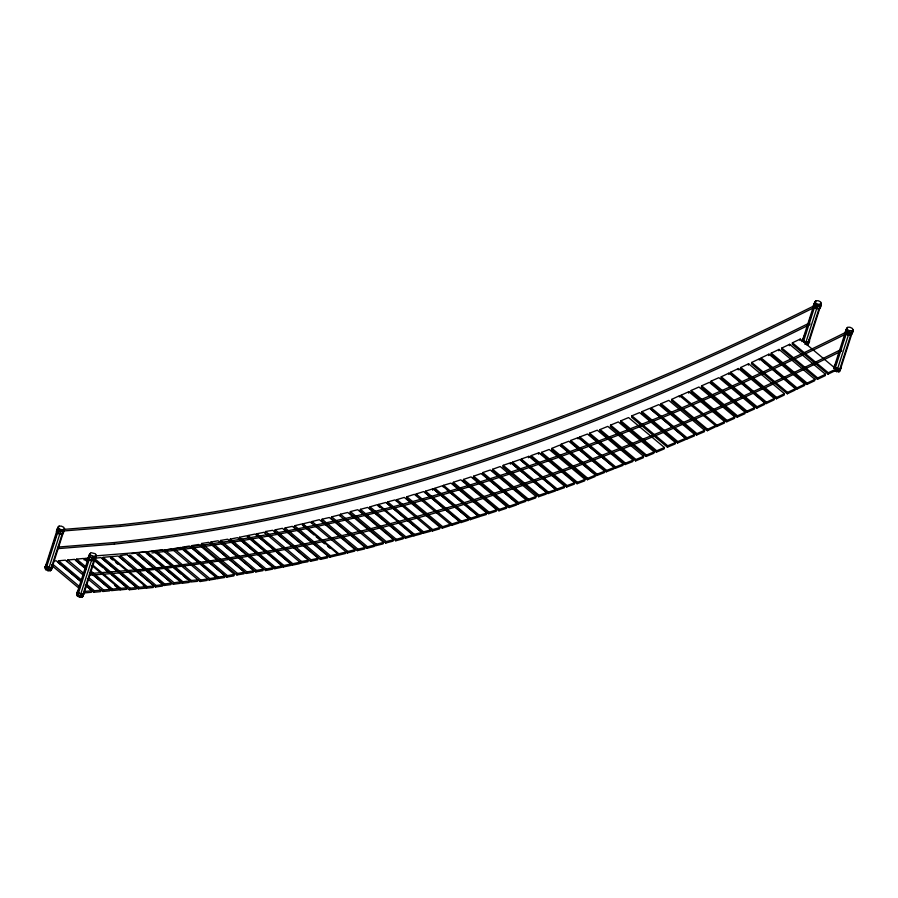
<?xml version="1.0" encoding="UTF-8"?>
<svg xmlns="http://www.w3.org/2000/svg" width="898" height="898" viewBox="0 0 898 898"><rect width="100%" height="100%" fill="white"/><g stroke="black" fill="none" stroke-linecap="round" stroke-linejoin="round"><path stroke-width="1.35" d="M804.26 342.318L803.833 341.296M809.019 323.527L809.772 323.336L809.85 324.515C591.703 433.33 358.111 518.146 114.506 544.087L114.36 544.098M840.73 350.029L841.482 349.838L841.561 351.017C606.734 467.97 353.397 558.096 89.845 575.124M680.785 396.613L681.054 395.221L688.822 391.685L724.675 421.645L724.417 423.037L716.638 426.572L679.562 395.659L671.76 399.363L671.524 400.744L707.377 430.703L715.178 426.999L715.414 425.618L707.613 429.334L707.377 430.703M679.337 397.028L679.562 395.659M721.229 376.79L720.993 378.17L756.846 408.13L764.647 404.414L764.883 403.045L729.03 373.085L721.229 376.79L757.081 406.749L756.846 408.13M728.806 374.455L729.03 373.085M730.646 372.232L730.422 373.613L766.263 403.572L774.076 399.857L774.3 398.488L738.459 368.528L730.646 372.232L766.499 402.192L766.263 403.572M738.223 369.897L738.459 368.528M740.783 367.473L740.547 368.842L776.4 398.802L784.201 395.098L784.437 393.717L748.584 363.757L740.783 367.473L776.624 397.432L776.4 398.802M748.348 365.138L748.584 363.757M751.705 362.444L751.469 363.825L787.322 393.784L795.123 390.069L795.359 388.699L759.506 358.729L751.705 362.444L787.557 392.404L787.322 393.784M759.281 360.109L759.506 358.729M761.122 357.887L760.898 359.267L796.739 389.227L804.552 385.511L804.776 384.142L768.935 354.171L761.122 357.887L796.975 387.846L796.739 389.227M768.699 355.552L768.935 354.171M771.259 353.116L771.023 354.497L806.875 384.456L814.677 380.752L814.913 379.371L779.06 349.412L771.259 353.116L807.1 383.087L806.875 384.456M778.824 350.781L779.06 349.412M781.832 348.02L781.597 349.401L817.449 379.36L825.262 375.645L825.486 374.275L789.634 344.316L781.832 348.02L817.685 377.979L817.449 379.36M789.409 345.685L789.634 344.316M792.418 342.8L792.182 344.181L828.035 374.14L835.836 370.425L836.072 369.056L800.219 339.085L792.418 342.8L828.27 372.76L828.035 374.14M799.995 340.465L800.219 339.085M688.564 393.077L688.822 391.685M716.638 426.572L716.907 425.181L724.675 421.645M701.607 385.826L701.338 387.218L737.191 417.188L744.947 413.709L745.217 412.317L709.375 382.357L701.607 385.826L737.46 415.785L737.191 417.188M691.179 390.462L690.899 391.854L726.751 421.813L734.519 418.356L734.789 416.964L698.936 387.004L691.179 390.462L727.032 420.421L726.751 421.813M711.115 381.122L710.834 382.526L746.687 412.485L754.443 409.039L754.713 407.647L718.871 377.676L711.115 381.122L746.956 411.093L746.687 412.485M641.958 411.643L641.643 413.058L677.496 443.017L685.219 439.739L685.522 438.336L649.669 408.366L641.958 411.643L677.799 441.603L677.496 443.017M661.074 403.651L660.771 405.065L696.624 435.025L704.346 431.747L704.649 430.344L668.797 400.373L661.074 403.651L696.927 433.611L696.624 435.025M620.855 420.803L620.552 422.217L656.393 452.177L664.105 448.944L664.419 447.541L628.566 417.57L620.855 420.803L656.707 450.774L656.393 452.177M651.151 407.804L650.837 409.207L686.689 439.167L694.401 435.934L694.715 434.531L658.863 404.571L651.151 407.804L686.992 437.764L686.689 439.167M631.889 415.819L631.575 417.233L667.427 447.193L675.139 443.971L675.453 442.557L639.601 412.597L631.889 415.819L667.742 445.778L675.453 442.557M667.427 447.193L667.742 445.778M551.911 448.349L551.596 449.763L587.449 479.723L595.15 476.535L595.464 475.121L559.622 445.161L551.911 448.349L587.763 478.308L595.464 475.121M587.449 479.723L587.763 478.308M610.595 425.102L610.281 426.516L646.133 456.476L653.834 453.288L654.148 451.874L618.307 421.914L610.595 425.102L646.448 455.062L654.148 451.874M646.133 456.476L646.448 455.062M600.1 429.525L599.774 430.939L635.627 460.899L643.316 457.756L643.641 456.33L607.8 426.37L600.1 429.525L635.952 459.484L643.641 456.33M635.627 460.899L635.952 459.484M589.627 433.173L589.268 434.598L625.12 464.558L632.776 461.572L633.124 460.146L597.282 430.187L589.627 433.173L625.468 463.132L633.124 460.146M625.12 464.558L625.468 463.132M561.194 444.184L560.835 445.61L596.687 475.57L604.332 472.629L604.691 471.203L568.838 441.232L561.194 444.184L597.047 474.144L604.691 471.203M596.687 475.57L597.047 474.144M570.735 440.447L570.376 441.872L606.217 471.843L613.862 468.902L614.221 467.476L578.368 437.517L570.735 440.447L606.577 470.406L614.221 467.476M578.009 438.942L578.368 437.517M579.816 436.933L579.457 438.37L615.31 468.329L622.943 465.411L623.302 463.985L587.46 434.015L579.816 436.933L615.669 466.904L623.302 463.985M606.217 471.843L606.577 470.406M615.31 468.329L615.669 466.904M541.561 452.356L541.191 453.782L577.044 483.741L584.677 480.857L585.036 479.42L549.194 449.46L541.561 452.356L577.414 482.316L585.036 479.42M577.044 483.741L577.414 482.316M531.212 455.589L530.83 457.026L566.683 486.997L574.293 484.179L574.675 482.742L538.822 452.783L531.212 455.589L567.065 485.56L574.675 482.742M538.441 454.22L538.822 452.783M566.683 486.997L567.065 485.56M492.643 469.25L492.25 470.698L528.103 500.657L535.691 497.93L536.084 496.482L500.231 466.522L492.643 469.25L528.484 499.209L536.084 496.482M528.103 500.657L528.484 499.209M543.032 478.971L556.749 490.42L564.326 487.737L564.719 486.289L528.866 456.33L521.289 459.013L520.896 460.461L540.933 477.208M528.473 457.778L528.866 456.33M556.749 490.42L557.142 488.972L564.719 486.289M473.639 476.176L473.235 477.624L509.087 507.583L516.653 504.945L517.057 503.497L481.205 473.527L473.639 476.176L509.492 506.135L517.057 503.497M512.556 462.156L512.141 463.604L547.993 493.574L555.559 490.925L555.963 489.477L520.11 459.518L512.556 462.156L548.397 492.126L555.963 489.477M509.087 507.583L509.492 506.135M547.993 493.574L548.397 492.126M503.206 465.321L502.79 466.769L538.643 496.729L546.197 494.125L546.613 492.676L510.76 462.706L503.206 465.321L539.058 495.281L546.613 492.676M510.345 464.165L510.76 462.706M538.643 496.729L539.058 495.281M482.742 472.561L482.327 474.009L518.18 503.969L525.723 501.398L526.138 499.95L490.286 469.991L482.742 472.561L518.595 502.521L526.138 499.95M518.18 503.969L518.595 502.521M463.536 479.409L463.11 480.857L498.951 510.816L506.483 508.29L506.91 506.842L471.057 476.883L463.536 479.409L499.378 509.368L506.91 506.842M498.951 510.816L499.378 509.368M434.823 488.265L434.385 489.724L470.238 519.684L477.758 517.203L478.185 515.744L442.332 485.784L434.823 488.265L470.664 518.225L478.185 515.744M453.299 482.293L452.861 483.753L488.714 513.712L496.235 511.231L496.661 509.772L460.809 479.813L453.299 482.293L489.141 512.253L496.661 509.772M470.238 519.684L470.664 518.225M488.714 513.712L489.141 512.253M415.707 495.438L416.144 493.979L423.643 491.565L459.495 521.525L459.058 522.984L451.559 525.397L414.36 494.327L406.861 496.751L406.424 498.21L442.276 528.17L449.775 525.745L450.212 524.286L442.714 526.711L442.276 528.17M446.205 510.266L460.966 522.602L468.464 520.178L468.902 518.718L433.049 488.759L425.551 491.184L425.113 492.643L444.095 508.504M432.611 490.218L433.049 488.759M451.559 525.397L451.997 523.938L459.495 521.525M460.966 522.602L461.404 521.143L468.902 518.718M58.314 527.553L56.327 531.324L57.281 532.997L59.784 534.209L62.366 534.254L64.353 530.482L62.366 534.254M51.747 564.909L52.679 566.548L51.983 568.703L50.872 569.826L48.346 569.781L45.91 568.602L44.979 566.964L46.797 563.686M51.545 564.965L52.41 566.47L51.377 567.514L49.053 567.469L46.808 566.38L45.944 564.876L58.056 527.148L59.1 526.105L61.412 526.149L63.657 527.238L64.521 528.742L51.354 569.736L50.322 570.769L48.009 570.735L45.753 569.646L44.9 568.142L45.259 567.031L46.112 568.535L48.357 569.635L50.681 569.669L51.714 568.636M47.807 561.272L50.703 552.259M53.184 544.536L56.9 532.952M59.1 526.105L57.528 528.799L58.392 530.303L60.637 531.391L62.961 531.436L63.994 530.392M45.91 568.602L46.606 566.447L45.675 564.808M57.281 532.997L58.123 530.381L57.158 528.709M45.753 569.646L58.92 528.653L58.056 527.148M48.009 570.735L61.165 529.741L63.489 529.775L64.521 528.742M59.784 534.209L60.626 531.594L63.208 531.638M50.322 570.769L63.489 529.775M50.872 569.826L52.679 566.548M82.571 596.328L84.39 593.039L82.571 596.328L80.057 596.283L77.621 595.105L76.689 593.466L78.508 590.188M94.077 560.756L96.064 556.985L94.077 560.756L91.495 560.711L88.992 559.499L88.038 557.826L90.025 554.055M76.959 593.533L77.823 595.037L80.068 596.137L82.392 596.171L83.424 595.138L83.065 596.238L82.032 597.271L79.72 597.237L77.464 596.149L76.611 594.644L88.397 557.916L89.261 559.42L93.83 560.554M89.239 555.301L90.799 552.607L95.368 553.74L96.232 555.245L94.66 557.939L92.348 557.894L90.103 556.805L89.239 555.301L90.271 554.268M79.103 589.054L80.337 585.193M82.818 577.47L85.714 568.468M88.992 559.499L89.834 556.883L88.868 555.211M77.621 595.105L78.317 592.949L77.385 591.311M77.464 596.149L90.631 555.155L89.766 553.651M79.72 597.237L92.876 556.244L95.199 556.277L96.232 555.245M82.032 597.271L95.199 556.277M94.862 559.51L84.12 592.972L83.076 594.016L80.764 593.971L78.519 592.882L77.655 591.378L78.687 590.345M370.021 506.831L369.549 508.302L405.391 538.272L412.833 536.05L413.305 534.579L377.452 504.62L370.021 506.831L405.862 536.802L413.305 534.579M396.388 501.095L396.86 499.636L404.302 497.413L440.143 527.373L439.672 528.843L432.241 531.066L395.053 499.894L387.689 501.892L387.184 503.374L423.037 533.333L430.4 531.324L430.905 529.854L423.542 531.863L387.689 501.892M405.391 538.272L405.862 536.802M443.04 486.795L443.511 485.324L450.953 483.113L486.795 513.072L486.323 514.543L478.892 516.754L447.26 490.319M432.241 531.066L432.713 529.596L440.143 527.373M478.892 516.754L479.364 515.284L486.795 513.072M801.847 341.588L803.665 338.299L802.969 340.465M815.182 302.166L813.195 305.937L814.149 307.621L816.652 308.833L819.234 308.878L820.39 307.722L821.232 305.107L820.267 303.423M809.278 341.094L808.245 342.127L805.921 342.093L803.676 341.004L802.812 339.5L814.935 301.762L815.968 300.729L818.28 300.763L820.536 301.851L821.389 303.356L819.829 306.05L815.261 304.916L814.396 303.412M805.921 332.024L802.812 339.5M808.391 324.301L811.287 315.288M815.44 302.379L815.968 300.729M814.149 307.621L814.991 305.006L814.037 303.322M803.676 341.004L815.788 303.266L814.935 301.762M805.214 344.405L818.033 304.355L820.357 304.4L821.389 303.356M820.357 304.4L807.201 345.393L808.234 344.349L820.02 307.632M809.547 341.161L807.74 344.439L809.547 341.161L808.615 339.534M819.234 308.878L821.232 305.107M833.557 368.09L835.376 364.801M846.051 331.283L846.893 328.668L844.906 332.44L845.86 334.123L848.363 335.336L850.945 335.381L852.932 331.609L850.945 335.381M833.838 368.158L845.265 332.529M852.572 331.519L851.54 332.552L849.216 332.518L846.971 331.418L846.107 329.914L846.646 328.264L847.678 327.231L849.991 327.265L852.247 328.354L853.1 329.858L839.944 370.852L838.9 371.895L834.343 370.762M834.511 368.225L834.871 367.125M835.971 363.679L837.217 359.817M838.036 357.236L839.282 353.374M843.413 340.51L844.648 336.649M845.748 329.824L846.702 331.508L846.253 332.877L847.499 329.768L846.646 328.264M840.988 367.596L839.956 368.629L837.632 368.595L835.387 367.507L846.129 334.045L850.698 335.167M836.588 371.851L849.744 330.857L852.067 330.902L853.1 329.858M838.9 371.895L852.067 330.902M839.45 370.941L841.258 367.664L839.45 370.941L836.925 370.908M423.037 533.333L423.542 531.863M360.412 509.334L359.896 510.816L395.749 540.776L403.101 538.834L403.606 537.352L367.753 507.392L360.412 509.334L396.265 539.294L403.606 537.352M399.127 523.512L413.888 535.848L421.241 533.906L421.746 532.424L385.904 502.453L378.552 504.407L378.036 505.888L380.146 507.651M395.749 540.776L396.265 539.294M413.888 535.848L414.405 534.366L421.746 532.424M350.377 511.602L349.861 513.084L385.702 543.054L393.032 541.146L393.56 539.664L357.707 509.705L350.377 511.602L386.23 541.573L393.56 539.664M385.702 543.054L386.23 541.573M331.676 516.844L331.16 518.326L367.001 548.296L374.32 546.433L374.848 544.951L367.529 546.803L331.676 516.844L338.995 514.992L375.779 545.681L383.064 543.896L383.603 542.414L347.751 512.455L340.465 514.228L339.927 515.721M367.001 548.296L367.529 546.803M311.516 522.995L312.044 521.514L319.34 519.695L355.193 549.666L354.665 551.148L347.369 552.955L310.27 522.019L302.974 523.803L302.446 525.296L314.042 534.984M347.369 552.955L347.896 551.473L355.193 549.666M338.827 553.763L338.288 555.256L345.584 553.471L346.112 551.989L338.827 553.763L302.974 523.803M375.779 545.681L376.307 544.199L383.603 542.414M294.634 525.712L294.095 527.193L329.948 557.153L337.221 555.424L337.76 553.931L301.908 523.972L294.634 525.712L330.486 555.671L337.76 553.931M329.948 557.153L330.486 555.671M322.101 519.19L321.551 520.683L357.393 550.642L364.655 548.959L365.205 547.466L329.353 517.506L322.101 519.19L357.943 549.161L365.205 547.466M357.393 550.642L357.943 549.161M285.104 527.957L284.543 529.45L320.395 559.409L327.613 557.804L328.174 556.322L292.321 526.351L285.104 527.957L320.956 557.916L328.174 556.322M320.395 559.409L320.956 557.916M275.192 529.842L274.62 531.335L310.472 561.295L317.668 559.78L318.24 558.275L282.387 528.316L275.192 529.842L311.045 559.802L318.24 558.275M310.472 561.295L311.045 559.802M239.508 537.262L238.924 538.755L274.777 568.715L281.961 567.222L282.533 565.729L246.692 535.769L239.508 537.262L275.349 567.222L282.533 565.729M267.481 553.752L283.297 566.975L290.469 565.493L291.053 563.989L255.2 534.029L248.028 535.511L247.444 537.004L265.37 551.989M274.777 568.715L275.349 567.222M283.297 566.975L283.88 565.471L291.053 563.989M256.345 535.242L256.929 533.749L264.102 532.278L300.852 562.956L307.913 561.755L308.53 560.251L272.689 530.291L265.617 531.493L265 532.997M292.198 565.201L292.782 563.708L299.954 562.238L299.371 563.742L292.198 565.201L276.382 551.989M230.326 539.081L229.742 540.585L265.595 570.544L272.745 569.119L273.329 567.626L237.487 537.666L230.326 539.081L266.178 569.04L273.329 567.626M265.595 570.544L266.178 569.04M220.594 540.461L219.976 541.965L255.829 571.925L262.912 570.668L263.529 569.175L227.677 539.204L220.594 540.461L256.446 570.421L263.529 569.175M255.829 571.925L256.446 570.421M211.03 541.977L210.413 543.481L246.265 573.44L253.326 572.239L253.943 570.735L218.102 540.776L211.03 541.977L246.883 571.936L253.943 570.735M246.265 573.44L246.883 571.936M300.852 562.956L301.47 561.463L308.53 560.251M190.926 547.151L191.543 545.647L198.604 544.469L234.445 574.428L233.828 575.932L226.779 577.111L191.981 548.038M226.779 577.111L227.396 575.607L234.445 574.428M201.668 543.481L201.051 544.985L236.892 574.956L243.942 573.788L244.57 572.284L208.718 542.325L201.668 543.481L237.521 573.452L244.57 572.284M209.144 580.063L209.762 578.559L216.811 577.403L216.194 578.907L209.144 580.063L172.932 549.834M236.892 574.956L237.521 573.452M200.074 581.534L200.703 580.029L207.73 578.918L207.101 580.422L200.074 581.534L162.28 549.868L155.455 550.519L154.759 552.034M217.563 578.626L218.192 577.122L225.218 576L224.59 577.504L217.563 578.626L200.692 564.528M120.31 555.548L119.659 557.052L155.5 587.023L162.448 586.08L163.11 584.576L127.258 554.616L120.31 555.548L156.162 585.507L163.11 584.576M155.5 587.023L156.162 585.507M173.325 584.261L173.988 582.746L180.925 581.825L180.274 583.341L173.325 584.261L137.473 554.302M163.986 585.496L164.648 583.992L171.585 583.083L170.923 584.598L163.986 585.496L128.133 555.536M182.238 583.285L182.9 581.769L189.815 580.927L189.152 582.432L182.238 583.285L152.716 558.601M83.312 575.135L65.386 560.161L58.572 560.801L57.876 562.316L81.067 581.702M67.069 561.519L67.765 560.015L74.579 559.364L86.186 569.063M87.69 561.991L83.469 558.466L76.644 559.117L75.948 560.633L84.39 567.682M84.131 559.948L84.827 558.433L88.924 558.04M120.31 573.844L138.236 588.83L145.061 588.179L145.757 586.663L109.904 556.704L103.079 557.355L102.383 558.87L117.144 571.207M92.124 590.761L91.428 592.276L84.603 592.916L85.299 591.4L92.124 590.761L85.804 585.474M93.718 592.276L94.413 590.761L101.238 590.121L100.542 591.636L93.718 592.276L85.288 585.227M143.253 585.496L146.419 588.145L153.244 587.494L153.94 585.979L118.087 556.019L111.262 556.67L110.566 558.186L112.677 559.948M102.911 591.49L103.607 589.975L110.432 589.324L109.736 590.839L102.911 591.49L87.533 578.66M111.801 590.592L112.497 589.077L119.322 588.426L118.626 589.941L111.801 590.592L90.709 572.969M119.984 589.907L120.68 588.392L127.505 587.741L126.798 589.256L119.984 589.907L114.708 585.496M129.346 589.728L130.053 588.212L136.866 587.561L136.17 589.077L129.346 589.728L111.431 574.742M138.236 588.83L138.932 587.314L145.757 586.663M146.419 588.145L147.115 586.63L153.94 585.979M191.308 580.478L190.612 581.994L197.437 581.343L198.132 579.839L191.308 580.478L156.51 551.394M835.847 369.056L835.398 367.697M45.944 564.876L46.977 563.843M44.979 566.964L46.101 565.841M88.038 557.826L89.183 556.67M76.689 593.466L77.812 592.343M76.611 594.644L77.643 593.6M808.582 343.249L807.549 344.293L805.225 344.248M846.107 329.914L847.14 328.881M835.555 364.958L834.523 366.002L835.387 367.507M840.292 369.751L839.26 370.784L836.936 370.751M814.913 305.399C596.867 414.169 363.364 498.951 119.872 524.881L63.668 529.405M809.244 323.067C591.187 431.837 357.685 516.619 114.192 542.549L58.145 547.062M840.955 349.569C622.898 458.339 389.395 543.122 145.903 569.051M828.27 372.76L836.072 369.056M757.081 406.749L764.883 403.045M766.499 402.192L774.3 398.488M776.624 397.432L784.437 393.717M817.685 377.979L825.486 374.275M787.557 392.404L795.359 388.699M796.975 387.846L804.776 384.142M807.1 383.087L814.913 379.371M737.46 415.785L745.217 412.317M746.956 411.093L754.713 407.647M727.032 420.421L734.789 416.964M677.799 441.603L685.522 438.336M696.927 433.611L704.649 430.344M686.992 437.764L694.715 434.531M656.707 450.774L664.419 447.541M164.85 550.07L171.877 548.959M138.135 552.786L145.083 551.866L180.925 581.825M131.568 553.673L135.733 553.123M120.029 526.43L120.186 526.419C363.78 500.478 597.383 415.662 815.519 306.847L815.564 305.825M151.571 551.383C395.075 525.453 628.578 440.671 846.623 331.901L847.263 332.327M147.059 551.81L153.962 550.968L189.815 580.927M151.897 552.921C395.49 526.98 629.083 442.153 847.229 333.349L847.106 333.349M53.543 561.059L56.271 560.801L81.583 581.949M94.2 558.253L101.025 557.602L136.866 587.561M63.814 530.954L120.186 526.419M58.145 548.622L114.506 544.087M95.379 555.907L151.728 551.372M89.699 573.575L146.06 569.04M820.076 306.263L817.494 306.218L814.991 305.006M818.987 308.665L814.419 307.543L813.566 306.038M851.787 332.765L849.205 332.72L846.702 331.508M808.425 342.284L805.91 342.25L803.474 341.06L802.543 339.433M840.135 368.786L837.621 368.752L835.185 367.563L834.253 365.935M62.119 534.052L59.796 534.007L57.551 532.918L56.686 531.414M94.919 558.141L92.326 558.096L89.834 556.883M51.556 567.671L49.042 567.626L46.606 566.447M83.267 594.173L80.753 594.128L78.317 592.949M815.788 303.266L818.033 304.355M847.499 329.768L849.744 330.857M58.92 528.653L61.165 529.741M58.123 530.381L60.626 531.594M90.631 555.155L92.876 556.244M681.054 395.221L716.907 425.181M671.76 399.363L707.613 429.334M521.289 459.013L557.142 488.972M443.511 485.324L479.364 515.284M425.551 491.184L461.404 521.143M416.144 493.979L451.997 523.938M406.861 496.751L442.714 526.711M396.86 499.636L432.713 529.596M378.552 504.407L414.405 534.366M340.465 514.228L376.307 544.199M312.044 521.514L347.896 551.473M316.152 536.746L319.318 539.395M322.472 542.033L324.582 543.795M327.748 546.444L329.858 548.207M265.617 531.493L301.47 561.463M256.929 533.749L292.782 563.708M259.511 537.88L274.272 550.216M248.028 535.511L283.88 565.471M191.543 545.647L227.396 575.607M225.218 576L189.377 546.04L182.339 547.163L218.192 577.122M216.811 577.403L180.969 547.443L173.92 548.599L209.762 578.559M182.765 549.542L198.581 562.765M165.906 550.957L200.703 580.029M155.814 552.91L171.63 566.133M173.741 567.895L181.115 574.058M183.226 575.82L187.446 579.345M148.114 552.685L182.9 581.769M146.385 553.314L150.606 556.839M139.19 553.673L173.988 582.746M136.788 554.01L171.585 583.083M129.851 554.908L164.648 583.992M111.262 556.67L147.115 586.63M115.842 562.586L117.952 564.348M103.079 557.355L138.932 587.314M95.255 559.128L130.053 588.212M93.762 559.544L127.505 587.741M94.559 560.644L102.989 567.693M105.1 569.455L108.265 572.105M84.827 558.433L87.993 561.07M93.269 565.482L120.68 588.392M91.91 565.516L119.322 588.426M76.644 559.117L86.141 567.042M90.35 570.567L112.497 589.077M90.395 572.587L110.432 589.324M67.765 560.015L83.581 573.227M88.846 577.639L103.607 589.975M58.572 560.801L81.763 580.187M87.039 584.598L94.413 590.761M52.612 564.09L78.979 586.113M51.916 565.605L79.338 588.516M839.08 369.347L839.944 370.852"/></g></svg>
